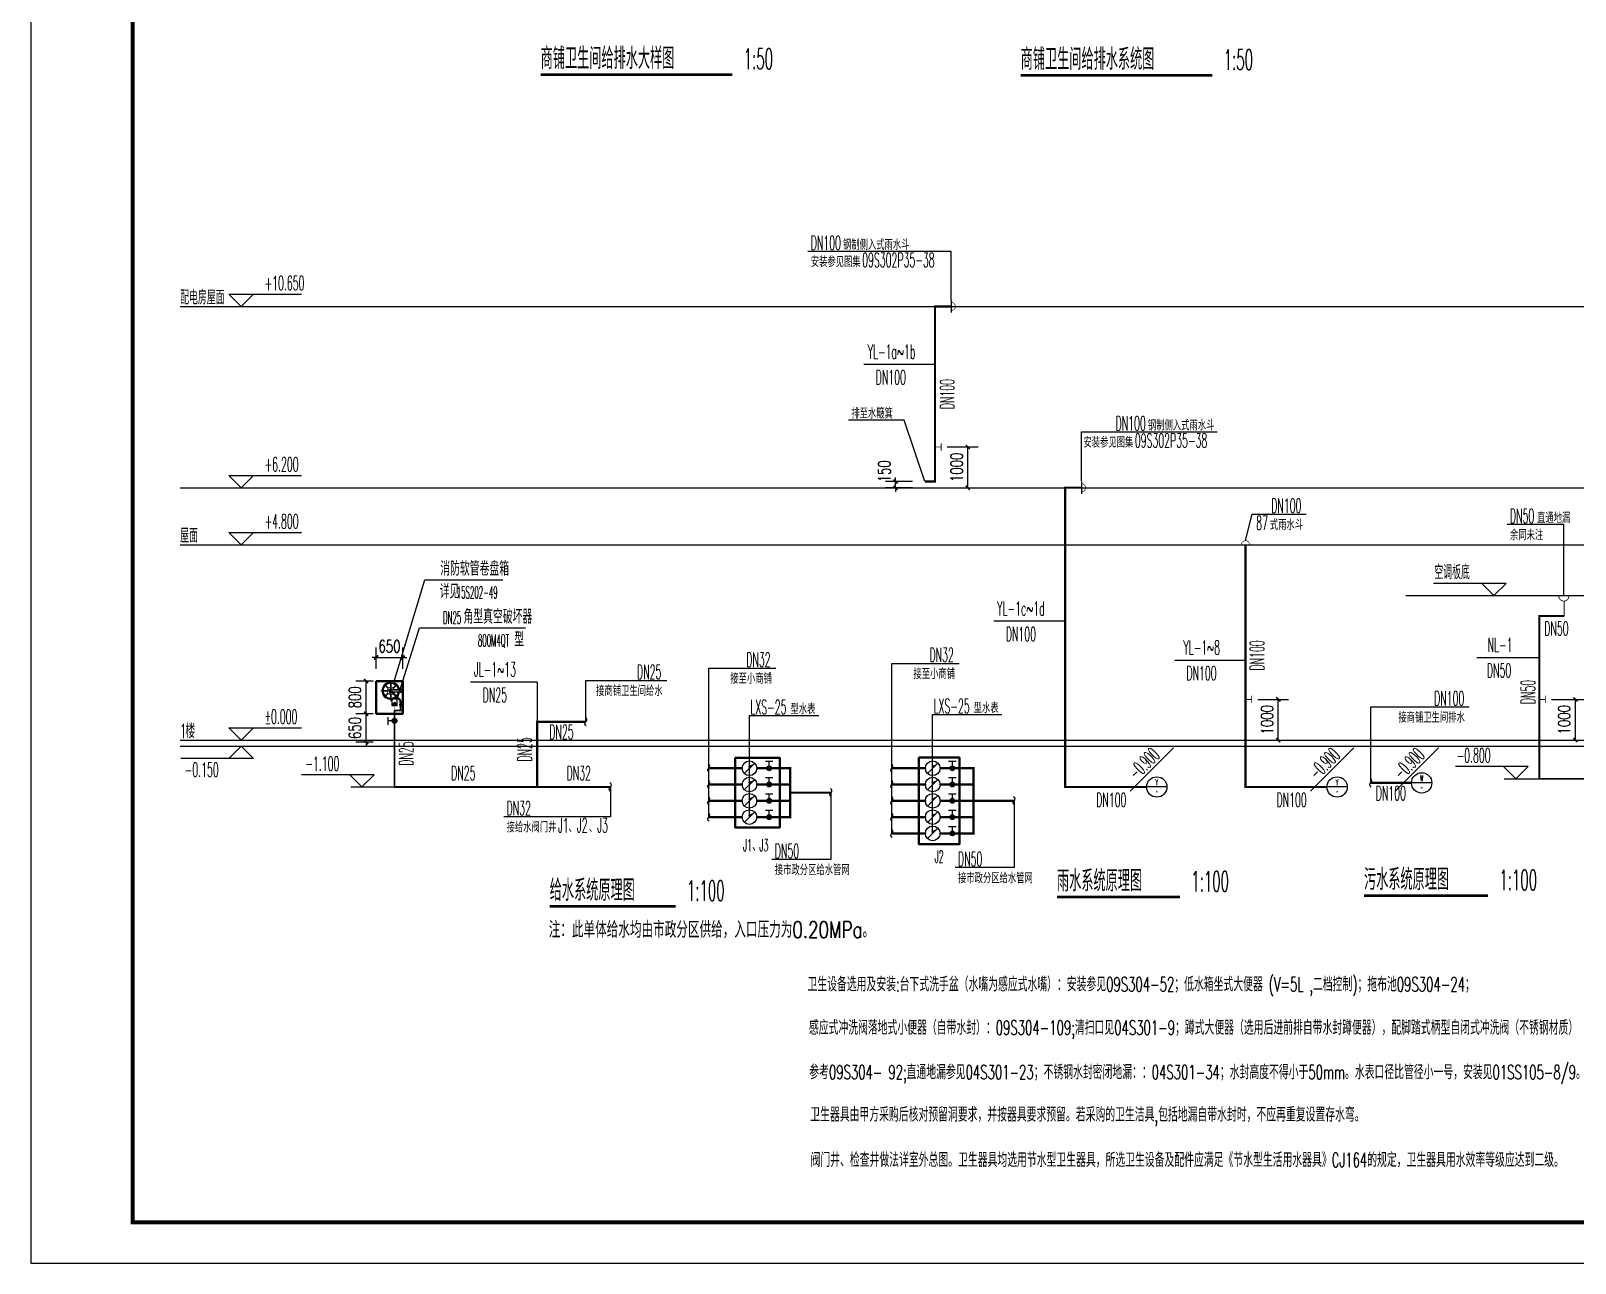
# Model space of a CAD drawing. Extents: x 1382187 to 1725648, y 860327 to 1571294.
# Drawn here: x 1471963 to 1509891, y 975302 to 1005566 of the extents above; entities that cross this region are included whole.
import ezdxf
from ezdxf.enums import TextEntityAlignment as Align

# ---------------------------------------------------------------- set-up
doc = ezdxf.new("R2010")
doc.units = 0
doc.header["$LTSCALE"] = 1000
doc.header["$MEASUREMENT"] = 0
doc.linetypes.add('ACAD_ISO03W100', pattern=[30, 12, -18])
for name, color, linetype in [('0 @ 1', 7, 'Continuous'), ('DIM_SYMB', 3, 'Continuous'), ('DIM_不分区给水', 3, 'Continuous'), ('DIM_污水', 3, 'Continuous'), ('DIM_消防', 3, 'Continuous'), ('DIM_雨水', 3, 'Continuous'), ('EQUIP_不分区给水', 7, 'Continuous'), ('EQUIP_污水', 7, 'Continuous'), ('PIPE-不分区消火栓', 1, 'X'), ('PIPE-不分区给水', 3, 'J'), ('PIPE-凝结', 150, 'N'), ('PIPE-污水', 2, 'W'), ('PIPE-雨水', 4, 'Y'), ('TEL_TEXT @ 1', 7, 'Continuous'), ('TEXT_不分区给水', 7, 'Continuous'), ('TWT', 7, 'Continuous'), ('TWT_DIM', 3, 'Continuous'), ('TWT_ELEV', 3, 'Continuous'), ('TWT_LEAD', 3, 'Continuous'), ('TWT_TEXT', 7, 'Continuous'), ('VALVE_不分区消火栓', 7, 'Continuous'), ('VALVE_不分区给水', 7, 'Continuous'), ('VALVE_给水', 7, 'Continuous'), ('WELL_污水', 2, 'Continuous'), ('图框', 140, 'Continuous')]:
    doc.layers.add(name, color=color, linetype=linetype)
for name, color, linetype, lineweight in [('ZC', 6, 'Continuous', 40), ('元件', 7, 'Continuous', 5), ('箱体', 7, 'Continuous', 5)]:
    doc.layers.add(name, color=color, linetype=linetype, lineweight=lineweight)
doc.styles.add('_TCH_DIM', font='SIMPLEX.shx', dxfattribs={"width": 0.6, "oblique": 10, "bigfont": 'hztxt.shx'})
doc.styles.add('_TCH_DIM_T3', font='SIMPLEX', dxfattribs={"width": 0.705882, "bigfont": 'GBCBIG'})
doc.styles.add('_TWT_PIPEDN', font='SIMPLEX.shx', dxfattribs={"width": 0.6, "oblique": 10, "height": 3, "bigfont": 'HZTXT.shx'})
doc.styles.add('_TWT_SERIAL', font='simplex.shx', dxfattribs={"width": 0.6, "oblique": 10, "height": 3.5, "bigfont": 'aadri.shx'})
doc.styles.add('Annotative', font='simplex.shx', dxfattribs={"width": 0.6, "bigfont": 'aadri.shx'})
doc.styles.add('HZ', font='TXT', dxfattribs={"bigfont": 'HZTXT'})
doc.styles.get("Standard").update_dxf_attribs({"font": 'gbenor.shx', "bigfont": 'gbcbig.shx'})
doc.styles.add('楷体', font='', dxfattribs={"height": 40})
doc.styles.get('楷体').set_extended_font_data('KaiTi_GB2312')
doc.linetypes.add('J', pattern='A,3,-0.2,["J",Standard,S=0.25,R=0,X=-0.1,Y=-0.115],-0.2', length=3.4)
doc.linetypes.add('N', pattern='A,3,-0.2,["N",Standard,S=0.25,R=0,X=-0.1,Y=-0.115],-0.2', length=3.4)
doc.linetypes.add('W', pattern='A,3,-0.2,["W",Standard,S=0.25,R=0,X=-0.1,Y=-0.115],-0.2', length=3.4)
doc.linetypes.add('X', pattern='A,3,-0.2,["X",Standard,S=0.25,R=0,X=-0.1,Y=-0.115],-0.25', length=3.45)
doc.linetypes.add('Y', pattern='A,2,-0.2,["Y",Standard,S=0.4,R=0,X=-0.1,Y=-0.115],-0.35', length=2.55)
doc.dimstyles.new('_TWT_ARCH&&100', dxfattribs={"dimtxt": 297.5, "dimasz": 100, "dimexe": 250, "dimexo": 300, "dimgap": 126.25, "dimtad": 1, "dimdec": 0, "dimzin": 0, "dimdsep": 46, "dimtxsty": '_TCH_DIM_T3', "dimblk": 'ARCHTICK', "dimcen": 0.09, "dimclrt": 7, "dimazin": 2, "dimtfac": 1, "dimtdec": 0, "dimtix": 1, "dimtmove": 2, "dimatfit": 3, "dimfxl": 0, "dimtolj": 1, "dimtzin": 0, "dimarcsym": 0})

# ---------------------------------------------------------------- blocks, each defined once
blk = doc.blocks.new('$VALVE$00000761')
blk.add_hatch(color=256).paths.add_polyline_path([(79, 153), (0, 257), (-80, 153)])
for p, q in [((-80, 361), (-80, 153)), ((-80, 361), (79, 361)), ((0, 257), (-80, 153)), ((-80, 153), (79, 153)), ((0, 257), (79, 153)), ((79, 153), (79, 361))]:
    blk.add_line(p, q)
at = {"const_width": 15}
blk.add_lwpolyline([(0, 153), (0, 0)], dxfattribs=at)
blk = doc.blocks.new('A$C551E3972')
at = {"layer": 'PIPE-不分区消火栓'}
for points in [[(148, 80), (148, 58), (171, 58)], [(148, 80), (171, 80), (171, 58)]]:
    blk.add_hatch(color=256, dxfattribs=at).paths.add_polyline_path(points)
blk.add_lwpolyline([(-450, 800), (200, 800), (200, 0), (-450, 0)], close=True)
at = {"layer": 'PIPE-不分区消火栓', "ltscale": 0.8, "const_width": 45}
for points in [[(0, 80), (148, 80)], [(148, 80), (148, 156)]]:
    blk.add_lwpolyline(points, dxfattribs=at)
at = {"layer": '元件', "linetype": 'ACAD_ISO03W100'}
for p, q in [((-93, 306), (-93, 797)), ((226, 563), (-341, 563)), ((148, 218), (148, 125))]:
    blk.add_line(p, q, dxfattribs=at)
at = {"layer": '元件'}
for p, q in [((-187, 570), (-266, 570)), ((-187, 557), (-266, 557)), ((-165, 625), (-220, 681)), ((-220, 446), (-165, 501)), ((-155, 634), (-211, 690)), ((-211, 437), (-155, 492)), ((-103, 554), (123, 329)), ((-100, 657), (-100, 736)), ((-100, 391), (-100, 469)), ((-93, 598), (149, 598)), ((-93, 529), (-77, 529)), ((-87, 657), (-87, 736)), ((-87, 391), (-87, 469)), ((-84, 573), (141, 347)), ((-40, 529), (149, 529)), ((-31, 634), (24, 690)), ((-22, 625), (33, 681)), ((134, 605), (134, 610)), ((134, 610), (195, 610)), ((134, 605), (195, 605)), ((134, 522), (134, 517)), ((134, 522), (195, 522)), ((134, 517), (195, 517)), ((149, 522), (149, 605)), ((149, 605), (171, 605)), ((149, 522), (171, 522)), ((171, 522), (171, 605)), ((195, 610), (195, 653)), ((195, 653), (200, 653)), ((195, 605), (195, 563)), ((195, 522), (195, 563)), ((195, 517), (195, 473)), ((195, 473), (200, 473)), ((200, 653), (200, 563)), ((200, 473), (200, 563)), ((119, 287), (119, 282)), ((148, 282), (119, 282)), ((134, 250), (122, 246)), ((122, 243), (122, 246)), ((122, 246), (148, 246)), ((122, 243), (148, 243)), ((122, 243), (126, 236)), ((148, 295), (126, 295)), ((126, 236), (148, 236)), ((148, 295), (127, 295)), ((127, 295), (127, 295)), ((127, 197), (148, 197)), ((127, 175), (127, 197)), ((127, 175), (148, 175)), ((130, 287), (130, 282)), ((131, 156), (131, 160)), ((166, 160), (131, 160)), ((131, 156), (166, 156)), ((134, 250), (134, 260)), ((134, 250), (148, 250)), ((135, 295), (135, 298)), ((135, 262), (136, 262)), ((135, 160), (135, 175)), ((136, 262), (148, 262)), ((137, 197), (137, 175)), ((138, 263), (138, 273)), ((138, 273), (148, 273)), ((140, 287), (140, 282)), ((142, 282), (142, 273)), ((142, 282), (148, 282)), ((148, 295), (170, 295)), ((148, 295), (170, 295)), ((154, 282), (148, 282)), ((148, 282), (178, 282)), ((159, 273), (148, 273)), ((161, 262), (148, 262)), ((163, 250), (148, 250)), ((174, 246), (148, 246)), ((174, 243), (148, 243)), ((171, 236), (148, 236)), ((170, 197), (148, 197)), ((170, 175), (148, 175)), ((154, 282), (154, 273)), ((157, 287), (157, 282)), ((159, 263), (159, 273)), ((160, 197), (160, 175)), ((161, 298), (161, 295)), ((161, 262), (161, 262)), ((161, 175), (161, 160)), ((163, 250), (163, 260)), ((163, 250), (174, 246)), ((166, 160), (166, 156)), ((167, 287), (167, 282)), ((170, 295), (170, 295)), ((170, 175), (170, 197)), ((174, 243), (171, 236)), ((174, 243), (174, 246)), ((178, 287), (178, 282))]:
    blk.add_line(p, q, dxfattribs=at)
for centre, radius, start, end in [((-93, 563), 217, 9.2069, 311.5602), ((-93, 563), 199, 10.0154, 311.2607), ((-93, 563), 182, 140.0198, 174.9802), ((-266, 578), 8.67, 174.9802, 270), ((-266, 548), 8.67, 90, 185.0198), ((-93, 563), 182, 185.0198, 219.9802), ((-226, 675), 8.67, 45, 140.0198), ((-226, 452), 8.67, 219.9802, 315), ((-205, 696), 8.67, 129.9802, 225), ((-205, 431), 8.67, 135, 230.0198), ((-93, 563), 182, 95.0198, 129.9802), ((-93, 563), 182, 230.0198, 264.9802), ((-187, 578), 8.67, 270, 350.8459), ((-187, 548), 8.67, 9.1541, 90), ((-93, 563), 86.7, 144.1541, 170.8459), ((-93, 563), 86.7, 189.1541, 215.8459), ((-171, 619), 8.67, 324.1541, 45), ((-171, 508), 8.67, 315, 35.8459), ((-149, 641), 8.67, 225, 305.8459), ((-149, 486), 8.67, 54.1541, 135), ((-93, 563), 52, 41.8103, 300.5225), ((-93, 563), 86.7, 99.1541, 125.8459), ((-93, 563), 86.7, 234.1541, 260.8459), ((-93, 563), 34.7, 90, 270), ((-109, 736), 8.67, 0, 95.0198), ((-109, 391), 8.67, 264.9802, 0), ((-109, 657), 8.67, 279.1541, 0), ((-109, 469), 8.67, 0, 80.8459), ((-93, 563), 13, 45, 225), ((-78, 736), 8.67, 84.9802, 180), ((-78, 657), 8.67, 180, 260.8459), ((-78, 469), 8.67, 99.1541, 180), ((-78, 391), 8.67, 180, 275.0198), ((-93, 563), 86.7, 54.1541, 80.8459), ((-93, 563), 86.7, 279.1541, 305.8459), ((-93, 563), 182, 50.0198, 84.9802), ((-93, 563), 182, 275.0198, 309.9802), ((-38, 641), 8.67, 234.1541, 315), ((-38, 486), 8.67, 120.5225, 125.8459), ((-16, 619), 8.67, 135, 215.8459), ((-16, 508), 8.67, 144.1541, 149.4775), ((-93, 563), 86.7, 23.5782, 35.8459), ((-93, 563), 86.7, 324.1541, 336.4218), ((18, 696), 8.67, 315, 50.0198), ((18, 431), 8.67, 309.9802, 329.4775), ((39, 675), 8.67, 39.9802, 135), ((39, 452), 8.67, 300.5225, 320.0198), ((-93, 563), 182, 10.9806, 39.9802), ((-93, 563), 182, 320.0198, 349.0194), ((-93, 563), 199, 318.7393, 349.9846), ((-93, 563), 217, 318.4398, 350.7931), ((126, 287), 7.8, 90, 180), ((173, 217), 50.9, 158.7996, 203.8385), ((92, 298), 43.3, 0, 45), ((120, 287), 9.92, 358.384, 49.2689), ((135, 260), 1.73, 90, 180), ((136, 263), 1.73, 270, 0), ((148, 286), 8.71, 90, 173.9744), ((92, 298), 69.3, 0, 45), ((148, 286), 8.71, 6.0256, 90), ((161, 263), 1.73, 180, 270), ((161, 260), 1.73, 0, 90), ((177, 287), 9.92, 130.7311, 181.616), ((170, 287), 7.8, 0, 90), ((123, 217), 50.9, 336.1615, 21.2004)]:
    blk.add_arc(centre, radius, start, end, dxfattribs=at)
at = {"layer": '箱体'}
blk.add_lwpolyline([(200, 800), (-450, 800), (-450, 0), (200, 0)], close=True, dxfattribs=at)
at = {"layer": 'VALVE_给水', "xscale": 0.8, "yscale": 0.8, "zscale": 0.8}
blk.add_blockref('$VALVE$00000761', (0, 80), dxfattribs=at)
at = {"insert": (125, 572), "char_height": 12.74, "width": 185.86, "attachment_point": 3, "style": '楷体'}
blk.add_mtext('{\\fArial|b0|i0|c0|p32;JPS}系列消防软管卷盘', dxfattribs=at)
blk = doc.blocks.new('A$C18B071EE')
at = {"layer": 'DIM_雨水'}
blk.add_line((250, 0), (-250, 0), dxfattribs=at)
blk.add_circle((0, 0), 250, dxfattribs=at)
at = {"layer": 'DIM_雨水', "color": 7, "style": '_TWT_SERIAL'}
for s, width, p, p2 in [('Y', 0.6, (-31, 46), (31, 46)), ('-', 0.466667, (-27, -180), (27, -180))]:
    blk.add_text(s, height=134, dxfattribs=dict(at, width=width)).set_placement(p, p2, align=Align.FIT)
blk = doc.blocks.new('$TWTSYS$00000187')
blk.add_circle((0, 0, 0), 0.5)
blk = doc.blocks.new('A$C67B35354')
at = {"layer": 'DIM_污水'}
blk.add_line((250, 0), (-250, 0), dxfattribs=at)
at = {"layer": 'WELL_污水', "xscale": 500, "yscale": 500, "zscale": 500}
blk.add_blockref('$TWTSYS$00000187', (0, 0), dxfattribs=at)
at = {"layer": 'DIM_污水', "color": 7, "style": '_TWT_SERIAL'}
for s, height, width, p, p2 in [('W', 132, 0.6, (-38, 46), (38, 46)), ('-', 134, 0.466667, (-27, -180), (27, -180))]:
    blk.add_text(s, height=height, dxfattribs=dict(at, width=width)).set_placement(p, p2, align=Align.FIT)
blk = doc.blocks.new('_ArchTick')
at = {"color": 0, "linetype": 'ByBlock', "const_width": 0.4}
blk.add_lwpolyline([(-0.5, -0.5), (0.5, 0.5)], dxfattribs=at)
blk = doc.blocks.new('*D194')
at = {"layer": 'Defpoints', "color": 0}
for p in [(1509012, 989146), (1509898, 989146), (1509012, 988146)]:
    blk.add_point(p, dxfattribs=at)
at = {"layer": 'TWT_DIM', "color": 0, "lineweight": -2}
for p, q in [((1509312, 989146), (1510148, 989146)), ((1509898, 988146), (1509898, 989146)), ((1509312, 988146), (1510148, 988146))]:
    blk.add_line(p, q, dxfattribs=at)
at = {"layer": 'TWT_DIM', "color": 0, "lineweight": -2, "xscale": 100, "yscale": 100, "zscale": 100}
for p, rotation in [((1509898, 989146), 90), ((1509898, 988146), 270)]:
    blk.add_blockref('_ArchTick', p, dxfattribs=dict(at, rotation=rotation))
at = {"layer": 'TWT_DIM', "color": 7, "insert": (1509623, 988646), "char_height": 297.5, "attachment_point": 5, "rotation": 90, "style": '_TCH_DIM_T3'}
blk.add_mtext('\\A1;1000', dxfattribs=at)
blk = doc.blocks.new('*D195')
at = {"layer": 'Defpoints', "color": 0}
for p in [(1501796, 989146), (1502601, 989146), (1501796, 988146)]:
    blk.add_point(p, dxfattribs=at)
at = {"layer": 'TWT_DIM', "color": 0, "lineweight": -2}
for p, q in [((1502096, 989146), (1502851, 989146)), ((1502601, 988146), (1502601, 989146)), ((1502096, 988146), (1502851, 988146))]:
    blk.add_line(p, q, dxfattribs=at)
at = {"layer": 'TWT_DIM', "color": 0, "lineweight": -2, "xscale": 100, "yscale": 100, "zscale": 100}
for p, rotation in [((1502601, 989146), 90), ((1502601, 988146), 270)]:
    blk.add_blockref('_ArchTick', p, dxfattribs=dict(at, rotation=rotation))
at = {"layer": 'TWT_DIM', "color": 7, "insert": (1502326, 988646), "char_height": 297.5, "attachment_point": 5, "rotation": 90, "style": '_TCH_DIM_T3'}
blk.add_mtext('\\A1;1000', dxfattribs=at)
blk = doc.blocks.new('*D196')
at = {"layer": 'Defpoints', "color": 0}
for p in [(1494170, 995346), (1494976, 995346), (1494170, 994346)]:
    blk.add_point(p, dxfattribs=at)
at = {"layer": 'TWT_DIM', "color": 0, "lineweight": -2}
for p, q in [((1494470, 995346), (1495226, 995346)), ((1494976, 994346), (1494976, 995346)), ((1494470, 994346), (1495226, 994346))]:
    blk.add_line(p, q, dxfattribs=at)
at = {"layer": 'TWT_DIM', "color": 0, "lineweight": -2, "xscale": 100, "yscale": 100, "zscale": 100}
for p, rotation in [((1494976, 995346), 90), ((1494976, 994346), 270)]:
    blk.add_blockref('_ArchTick', p, dxfattribs=dict(at, rotation=rotation))
at = {"layer": 'TWT_DIM', "color": 7, "insert": (1494701, 994846), "char_height": 297.5, "attachment_point": 5, "rotation": 90, "style": '_TCH_DIM_T3'}
blk.add_mtext('\\A1;1000', dxfattribs=at)
blk = doc.blocks.new('*D197')
at = {"layer": 'Defpoints', "color": 0}
for p in [(1493200, 994496), (1493920, 994496), (1493920, 994346)]:
    blk.add_point(p, dxfattribs=at)
at = {"layer": 'TWT_DIM', "color": 0, "lineweight": -2}
for p, q in [((1493620, 994496), (1492950, 994496)), ((1493200, 994496), (1493200, 994596)), ((1493200, 994346), (1493200, 994496)), ((1493620, 994346), (1492950, 994346)), ((1493200, 994346), (1493200, 994246))]:
    blk.add_line(p, q, dxfattribs=at)
at = {"layer": 'TWT_DIM', "color": 0, "lineweight": -2, "xscale": 100, "yscale": 100, "zscale": 100}
for p, rotation in [((1493200, 994496), 270), ((1493200, 994346), 90)]:
    blk.add_blockref('_ArchTick', p, dxfattribs=dict(at, rotation=rotation))
at = {"layer": 'TWT_DIM', "color": 7, "insert": (1492925, 994749), "char_height": 297.5, "attachment_point": 5, "rotation": 90, "style": '_TCH_DIM_T3'}
blk.add_mtext('\\A1;150', dxfattribs=at)
blk = doc.blocks.new('*D198')
at = {"layer": 'Defpoints', "color": 0}
for p in [(1481096, 990175), (1480446, 989596), (1481096, 989596)]:
    blk.add_point(p, dxfattribs=at)
at = {"layer": 'TWT_DIM', "color": 0, "lineweight": -2}
for p, q in [((1480446, 989896), (1480446, 990425)), ((1481096, 989896), (1481096, 990425)), ((1480446, 990175), (1480346, 990175)), ((1480446, 990175), (1481096, 990175)), ((1481096, 990175), (1481196, 990175))]:
    blk.add_line(p, q, dxfattribs=at)
at = {"layer": 'TWT_DIM', "color": 0, "lineweight": -2, "xscale": 100, "yscale": 100, "zscale": 100}
blk.add_blockref('_ArchTick', (1480446, 990175), dxfattribs=at)
at = {"layer": 'TWT_DIM', "color": 0, "lineweight": -2, "xscale": 100, "yscale": 100, "zscale": 100, "rotation": 180}
blk.add_blockref('_ArchTick', (1481096, 990175), dxfattribs=at)
at = {"layer": 'TWT_DIM', "color": 7, "insert": (1480771, 990450), "char_height": 297.5, "attachment_point": 5, "style": '_TCH_DIM_T3'}
blk.add_mtext('\\A1;650', dxfattribs=at)
blk = doc.blocks.new('*D199')
at = {"layer": 'Defpoints', "color": 0}
for p in [(1480197, 989596), (1480670, 989596), (1480670, 988796)]:
    blk.add_point(p, dxfattribs=at)
at = {"layer": 'TWT_DIM', "color": 0, "lineweight": -2}
for p, q in [((1480370, 989596), (1479947, 989596)), ((1480197, 988796), (1480197, 989596)), ((1480370, 988796), (1479947, 988796))]:
    blk.add_line(p, q, dxfattribs=at)
at = {"layer": 'TWT_DIM', "color": 0, "lineweight": -2, "xscale": 100, "yscale": 100, "zscale": 100}
for p, rotation in [((1480197, 989596), 90), ((1480197, 988796), 270)]:
    blk.add_blockref('_ArchTick', p, dxfattribs=dict(at, rotation=rotation))
at = {"layer": 'TWT_DIM', "color": 7, "insert": (1479922, 989196), "char_height": 297.5, "attachment_point": 5, "rotation": 90, "style": '_TCH_DIM_T3'}
blk.add_mtext('\\A1;800', dxfattribs=at)
blk = doc.blocks.new('*D200')
at = {"layer": 'Defpoints', "color": 0}
for p in [(1480197, 988796), (1480670, 988796), (1480670, 988096)]:
    blk.add_point(p, dxfattribs=at)
at = {"layer": 'TWT_DIM', "color": 0, "lineweight": -2}
for p, q in [((1480370, 988796), (1479947, 988796)), ((1480197, 988796), (1480197, 988896)), ((1480197, 988096), (1480197, 988796)), ((1480370, 988096), (1479947, 988096)), ((1480197, 988096), (1480197, 987996))]:
    blk.add_line(p, q, dxfattribs=at)
at = {"layer": 'TWT_DIM', "color": 0, "lineweight": -2, "xscale": 100, "yscale": 100, "zscale": 100}
for p, rotation in [((1480197, 988796), 270), ((1480197, 988096), 90)]:
    blk.add_blockref('_ArchTick', p, dxfattribs=dict(at, rotation=rotation))
at = {"layer": 'TWT_DIM', "color": 7, "insert": (1479922, 988446), "char_height": 297.5, "attachment_point": 5, "rotation": 90, "style": '_TCH_DIM_T3'}
blk.add_mtext('\\A1;650', dxfattribs=at)
blk = doc.blocks.new('$TwtSys$00000132')
at = {"elevation": 0}
blk.add_lwpolyline([(7, -101, -0.575183), (0, 0, 0.604745), (-11, 101, 16.924828)], format="xyb", dxfattribs=at)
blk = doc.blocks.new('$VALVE$00000497')
for p, q in [((78, 138), (-78, 138)), ((0, 50), (0, 138))]:
    blk.add_line(p, q)
at = {"const_width": 49.6}
blk.add_lwpolyline([(25, 0, 1), (-25, 0, 1)], format="xyb", close=True, dxfattribs=at)
blk.add_circle((0, 0), 50)
blk = doc.blocks.new('$VALVE$00000742')
blk.add_line((-93, -93), (93, 93))
blk.add_lwpolyline([(93, 93, 0, 50, 0), (-13, 22, 50, 50, 0)], format="xyseb")
blk.add_circle((0, 0), 150)
for p in [(-150, 0), (150, 0)]:
    blk.add_point(p)
blk = doc.blocks.new('$ATTACHMENT$00000073')
at = {"const_width": 20}
for points in [[(0, 0), (150, 0)], [(150, 90), (150, -90)]]:
    blk.add_lwpolyline(points, dxfattribs=at)
blk = doc.blocks.new('$ATTACHMENT$00000217')
blk.add_line((-150, 0), (150, 0))
at = {"const_width": 15}
blk.add_lwpolyline([(-99, 0, -1), (101, 0)], format="xyb", dxfattribs=at)
blk = doc.blocks.new('$ATTACHMENT$00000066')
blk.add_line((-212, 500), (188, 500))
at = {"const_width": 20}
blk.add_lwpolyline([(-134, 500, 1.067664), (116, 500)], format="xyb", dxfattribs=at)
at = {"const_width": 30}
blk.add_lwpolyline([(0, 367), (0, 0)], dxfattribs=at)
at = {"style": 'HZ', "width": 0.7, "flags": 1}
for tag in ['UNIT', 'WHAT', 'SPEC']:
    blk.add_attdef(tag, (0, 0), '', height=0.001, dxfattribs=at)

msp = doc.modelspace()

# ---------------------------------------------------------------- hatches: boundary and pattern name
at = {"layer": 'PIPE-不分区消火栓'}
msp.add_hatch(color=256, dxfattribs=at).paths.add_polyline_path([(1480895.6, 986996), (1480873.1, 986996), (1480873.1, 986968.5)])
at = {"layer": 'PIPE-不分区给水'}
for points in [[(1484395.6, 988596), (1484368.1, 988596), (1484368.1, 988623.5)], [(1484395.6, 988596), (1484395.6, 988623.5), (1484368.1, 988623.5)], [(1490612.5, 987455.5), (1490612.5, 987483), (1490640, 987483)], [(1490612.5, 987455.5), (1490640, 987455.5), (1490640, 987483)], [(1495112.5, 987455.5), (1495112.5, 987483), (1495140, 987483)], [(1495112.5, 987455.5), (1495140, 987455.5), (1495140, 987483)], [(1480895.6, 986996), (1480895.6, 986968.5), (1480873.1, 986968.5)], [(1490612.5, 986255.5), (1490612.5, 986228), (1490640, 986228)], [(1490612.5, 986255.5), (1490640, 986255.5), (1490640, 986228)], [(1495112.5, 985855.5), (1495112.5, 985828), (1495140, 985828)], [(1495112.5, 985855.5), (1495140, 985855.5), (1495140, 985828)]]:
    msp.add_hatch(color=256, dxfattribs=at).paths.add_polyline_path(points)
at = {"layer": 'PIPE-凝结'}
for points in [[(1509011.7, 991196), (1509011.7, 991218.5), (1508989.2, 991218.5)], [(1509011.7, 991196), (1508989.2, 991196), (1508989.2, 991218.5)], [(1509011.7, 987196), (1509011.7, 987173.5), (1508989.2, 987173.5)], [(1509011.7, 987196), (1508989.2, 987196), (1508989.2, 987173.5)]]:
    msp.add_hatch(color=256, dxfattribs=at).paths.add_polyline_path(points)
at = {"layer": 'PIPE-雨水'}
for points in [[(1494170.1, 998796), (1494142.6, 998796), (1494142.6, 998823.5)], [(1494170.1, 998796), (1494170.1, 998823.5), (1494142.6, 998823.5)], [(1494170.1, 994496), (1494197.6, 994496), (1494197.6, 994468.5)], [(1494170.1, 994496), (1494170.1, 994468.5), (1494197.6, 994468.5)], [(1497366.3, 994346), (1497366.3, 994373.5), (1497338.8, 994373.5)], [(1497366.3, 994346), (1497338.8, 994346), (1497338.8, 994373.5)], [(1497366.3, 986996), (1497338.8, 986996), (1497338.8, 986968.5)], [(1497366.3, 986996), (1497366.3, 986968.5), (1497338.8, 986968.5)], [(1501795.6, 986996), (1501795.6, 986968.5), (1501768.1, 986968.5)], [(1501795.6, 986996), (1501768.1, 986996), (1501768.1, 986968.5)]]:
    msp.add_hatch(color=256, dxfattribs=at).paths.add_polyline_path(points)

# ---------------------------------------------------------------- linework, layer by layer
at = {"layer": 'DIM_SYMB', "const_width": 70}
for points in [[(1484485, 1004489.4), (1489190.9, 1004489.4)], [(1496274.9, 1004472.8), (1500980.7, 1004472.8)], [(1497166.7, 984293.5), (1500184.8, 984293.5)], [(1504706.3, 984327.1), (1507750.9, 984327.1)], [(1484707.2, 984063.1), (1487796.4, 984063.1)]]:
    msp.add_lwpolyline(points, dxfattribs=at)
at = {"layer": 'DIM_不分区给水'}
for p, q in [((1493793, 997371.8), (1492418.8, 997371.8)), ((1494170.1, 997371.8), (1493793, 997371.8)), ((1501797, 993046), (1501957.5, 993693.5)), ((1501957.5, 993693.5), (1503283.7, 993693.5)), ((1496989.3, 991065.2), (1495615, 991065.2)), ((1497366.3, 991065.2), (1496989.3, 991065.2)), ((1501418.6, 990106), (1500056.2, 990106)), ((1501795.6, 990106), (1501418.6, 990106)), ((1508634.7, 990171), (1507474.7, 990171)), ((1509011.7, 990171), (1508634.7, 990171)), ((1484018.6, 989569.1), (1482763.9, 989569.1)), ((1484395.6, 989569.1), (1484018.6, 989569.1)), ((1485595.6, 988596), (1485595.6, 989612.6)), ((1485595.6, 989612.6), (1487582.2, 989612.6)), ((1486195.6, 986996), (1486195.6, 986264.6)), ((1486195.6, 986264.6), (1483576.8, 986264.6))]:
    msp.add_line(p, q, dxfattribs=at)
at = {"layer": 'DIM_污水'}
for p, q in [((1509611.7, 993441.4), (1508221.2, 993441.4)), ((1509611.7, 991696), (1509611.7, 993441.4)), ((1493112.5, 985855.5), (1493112.8, 990031.1)), ((1493112.8, 990031.1), (1494762.5, 990031.1)), ((1488612.8, 986255.5), (1488612.8, 989914.4)), ((1488612.8, 989914.4), (1490262.5, 989914.4)), ((1504873.2, 987096), (1504873.2, 988960.7)), ((1504873.2, 988960.7), (1507285.4, 988960.7)), ((1489612.4, 986255.5), (1489612.4, 988748.5)), ((1489612.4, 988748.5), (1491313.2, 988748.5)), ((1494112.2, 985855.4), (1494112.2, 988773.6)), ((1494112.2, 988773.6), (1495813.1, 988773.6)), ((1491612.8, 986855.5), (1491612.8, 985215.1)), ((1496112.8, 986655.5), (1496112.8, 985015.1)), ((1491612.8, 985215.1), (1490164.7, 985215.1)), ((1496112.8, 985015.1), (1494664.7, 985015.1))]:
    msp.add_line(p, q, dxfattribs=at)
at = {"layer": 'DIM_消防'}
for p, q in [((1500028.7, 987955.9), (1498962.7, 986890)), ((1504458, 987955.9), (1503392, 986890)), ((1506535.6, 987955.9), (1505469.6, 986890))]:
    msp.add_line(p, q, dxfattribs=at)
at = {"layer": 'DIM_雨水'}
for p, q in [((1494570.1, 1000151.1), (1491048.2, 1000151.1)), ((1494570.1, 998947.4), (1494570.1, 1000151.1)), ((1493412.9, 996008.7), (1492045.1, 996008.7)), ((1493920.1, 994496), (1493412.9, 996008.7)), ((1497766.3, 994511.7), (1497766.3, 995715.4)), ((1497766.3, 995715.4), (1501101.5, 995715.4))]:
    msp.add_line(p, q, dxfattribs=at)
at = {"layer": 'PIPE-不分区消火栓', "const_width": 45}
msp.add_lwpolyline([(1480895.6, 986996), (1480895.6, 988876)], dxfattribs=at)
at = {"layer": 'PIPE-不分区给水', "const_width": 55}
for points in [[(1484395.6, 986996), (1484395.6, 988596)], [(1484395.6, 988596), (1485595.6, 988596)], [(1488612.5, 987455.5), (1489432.4, 987455.5)], [(1489792.4, 987455.5), (1490612.5, 987455.5)], [(1490612.5, 987455.5), (1490612.5, 987055.5)], [(1493112.5, 987455.5), (1493932.4, 987455.5)], [(1494292.4, 987455.5), (1495112.5, 987455.5)], [(1495112.5, 987455.5), (1495112.5, 987055.5)], [(1480895.6, 986996), (1484395.6, 986996)], [(1484395.6, 986996), (1486195.6, 986996)], [(1488612.5, 987055.5), (1489432.4, 987055.5)], [(1489792.4, 987055.5), (1490612.5, 987055.5)], [(1490612.5, 987055.5), (1490612.5, 986855.5)], [(1493112.5, 987055.5), (1493932.4, 987055.5)], [(1494292.4, 987055.5), (1495112.5, 987055.5)], [(1495112.5, 987055.5), (1495112.5, 986655.5)], [(1488612.5, 986655.5), (1489432.4, 986655.5)], [(1489792.4, 986655.5), (1490612.5, 986655.5)], [(1490612.5, 986855.5), (1491612.5, 986855.5)], [(1490612.5, 986855.5), (1490612.5, 986655.5)], [(1490612.5, 986655.5), (1490612.5, 986255.5)], [(1493112.5, 986655.5), (1493932.4, 986655.5)], [(1494292.4, 986655.5), (1495112.5, 986655.5)], [(1495112.5, 986655.5), (1495112.5, 986255.5)], [(1495112.5, 986655.5), (1496112.5, 986655.5)], [(1488612.5, 986255.5), (1489432.4, 986255.5)], [(1489792.4, 986255.5), (1490612.5, 986255.5)], [(1493112.5, 986255.5), (1493932.4, 986255.5)], [(1494292.4, 986255.5), (1495112.5, 986255.5)], [(1495112.5, 986255.5), (1495112.5, 985855.5)], [(1493112.5, 985855.5), (1493932.4, 985855.5)], [(1494292.4, 985855.5), (1495112.5, 985855.5)]]:
    msp.add_lwpolyline(points, dxfattribs=at)
at = {"layer": 'PIPE-凝结', "const_width": 45}
for points in [[(1509623.7, 991196), (1509011.7, 991196)], [(1509011.7, 991196), (1509011.7, 989146)], [(1509011.7, 989146), (1509011.7, 987196)], [(1509011.7, 987196), (1511511.7, 987196)]]:
    msp.add_lwpolyline(points, dxfattribs=at)
at = {"layer": 'PIPE-污水', "const_width": 55}
msp.add_lwpolyline([(1504873.2, 987096), (1505873.2, 987096)], dxfattribs=at)
at = {"layer": 'PIPE-雨水', "const_width": 55}
for points in [[(1494170.1, 998796), (1494170.1, 995346)], [(1494170.1, 998796), (1494570.1, 998796)], [(1494170.1, 995346), (1494170.1, 994496)], [(1494170.1, 994496), (1493920.1, 994496)], [(1497366.3, 994346), (1497766.3, 994346)], [(1497366.3, 994346), (1497366.3, 986996)], [(1501795.6, 992946), (1501795.6, 989146)], [(1501795.6, 989146), (1501795.6, 986996)], [(1497366.3, 986996), (1499366.3, 986996)], [(1501795.6, 986996), (1503795.6, 986996)]]:
    msp.add_lwpolyline(points, dxfattribs=at)
at = {"layer": 'TWT'}
for p, q in [((1475628.6, 998796), (1525488.8, 998796)), ((1475628.6, 994346), (1525488.8, 994346)), ((1475628.6, 992946), (1525488.8, 992946)), ((1475628.6, 988146), (1525488.8, 988146)), ((1475628.6, 987996), (1525488.8, 987996))]:
    msp.add_line(p, q, dxfattribs=at)
at = {"layer": 'TWT', "color": 8}
msp.add_line((1505734.7, 991696), (1525488.8, 991696), dxfattribs=at)
at = {"layer": 'TWT_ELEV'}
for p, q in [((1477128.6, 998796), (1476828.6, 999096)), ((1476828.6, 999096), (1478612.9, 999096)), ((1477128.6, 998796), (1477428.6, 999096)), ((1477128.6, 994346), (1476828.6, 994646)), ((1476828.6, 994646), (1478612.9, 994646)), ((1477128.6, 994346), (1477428.6, 994646)), ((1477128.6, 992946), (1476828.6, 993246)), ((1476828.6, 993246), (1478612.9, 993246)), ((1477128.6, 992946), (1477428.6, 993246)), ((1508198.4, 991996), (1506414.2, 991996)), ((1507898.4, 991696), (1507598.4, 991996)), ((1507898.4, 991696), (1508198.4, 991996)), ((1484395.6, 989569.1), (1484395.6, 988596)), ((1477128.6, 988146), (1476828.6, 988446)), ((1476828.6, 988446), (1478612.9, 988446)), ((1477128.6, 988146), (1477428.6, 988446)), ((1477428.6, 987696), (1475644.4, 987696)), ((1477128.6, 987996), (1476828.6, 987696)), ((1477128.6, 987996), (1477428.6, 987696)), ((1480395.6, 987296), (1478611.4, 987296)), ((1480095.6, 986996), (1479795.6, 987296)), ((1480095.6, 986996), (1480395.6, 987296)), ((1508734.7, 987496), (1506950.4, 987496)), ((1508434.7, 987196), (1508134.7, 987496)), ((1508434.7, 987196), (1508734.7, 987496)), ((1479823, 986996), (1480895.6, 986996)), ((1508145.8, 987196), (1509257.2, 987196))]:
    msp.add_line(p, q, dxfattribs=at)
at = {"layer": 'TWT_LEAD'}
for p, q in [((1480879.5, 989561.8), (1481640.8, 992080)), ((1481640.8, 992080), (1483552.7, 992080)), ((1480958.9, 989164.8), (1481510, 990900.6)), ((1481510, 990900.6), (1484112.9, 990900.6))]:
    msp.add_line(p, q, dxfattribs=at)
at = {"layer": 'ZC'}
for points in [[(1489260.1, 987715.1), (1490357.9, 987715.1), (1490357.9, 986001.8), (1489260.1, 986001.8)], [(1493775.4, 987718.9), (1494770.9, 987718.9), (1494770.9, 985590.2), (1493775.4, 985590.2)]]:
    msp.add_lwpolyline(points, close=True, dxfattribs=at)
at = {"layer": '图框'}
msp.add_lwpolyline([(1471963.5, 975302), (1531363.5, 975302), (1531363.5, 1017302), (1471963.5, 1017302)], close=True, dxfattribs=at)
at = {"layer": '图框', "const_width": 100}
msp.add_lwpolyline([(1474463.5, 976302), (1530363.5, 976302), (1530363.5, 1016302), (1474463.5, 1016302)], close=True, dxfattribs=at)

# ---------------------------------------------------------------- block references
at = {"layer": 'EQUIP_不分区给水'}
for p in [(1485595.6, 988596), (1488612.5, 987455.5), (1493112.5, 987455.5), (1486195.6, 986996), (1488612.5, 987055.5), (1491612.5, 986855.5), (1493112.5, 987055.5), (1488612.5, 986655.5), (1493112.5, 986655.5), (1496112.5, 986655.5), (1488612.5, 986255.5), (1493112.5, 986255.5), (1493112.5, 985855.5)]:
    msp.add_blockref('$TwtSys$00000132', p, dxfattribs=at)
at = {"layer": 'EQUIP_污水', "rotation": 270}
for p in [(1494570.1, 998797.4), (1497766.3, 994346)]:
    msp.add_blockref('$ATTACHMENT$00000217', p, dxfattribs=at)
at = {"layer": 'EQUIP_污水'}
for name, p in [('$ATTACHMENT$00000073', (1494170.1, 995346)), ('$ATTACHMENT$00000217', (1501795.6, 992946)), ('$ATTACHMENT$00000066', (1509623.7, 991196)), ('$ATTACHMENT$00000073', (1501795.6, 989146)), ('$ATTACHMENT$00000073', (1509011.7, 989146)), ('$TwtSys$00000132', (1504873.2, 987096))]:
    msp.add_blockref(name, p, dxfattribs=at)
at = {"layer": 'VALVE_不分区消火栓', "xscale": 1.2, "yscale": 1.2, "zscale": 1.2, "rotation": 90}
msp.add_blockref('$VALVE$00000497', (1480895.6, 988618.6), dxfattribs=at)
at = {"layer": 'VALVE_不分区给水', "xscale": 1.2, "yscale": 1.2, "zscale": 1.2}
for name, p in [('$VALVE$00000742', (1489612.4, 987455.5)), ('$VALVE$00000497', (1490096.2, 987455.5)), ('$VALVE$00000742', (1494112.4, 987455.5)), ('$VALVE$00000497', (1494596.2, 987455.5)), ('$VALVE$00000742', (1489612.4, 987055.5)), ('$VALVE$00000497', (1490096.2, 987055.5)), ('$VALVE$00000742', (1494112.4, 987055.5)), ('$VALVE$00000497', (1494596.2, 987055.5)), ('$VALVE$00000742', (1489612.4, 986655.5)), ('$VALVE$00000497', (1490096.2, 986655.5)), ('$VALVE$00000742', (1494112.4, 986655.5)), ('$VALVE$00000497', (1494596.2, 986655.5)), ('$VALVE$00000742', (1489612.4, 986255.5)), ('$VALVE$00000497', (1490096.2, 986255.5)), ('$VALVE$00000742', (1494112.4, 986255.5)), ('$VALVE$00000497', (1494596.2, 986255.5)), ('$VALVE$00000742', (1494112.4, 985855.5)), ('$VALVE$00000497', (1494596.2, 985855.5))]:
    msp.add_blockref(name, p, dxfattribs=at)
at = {"layer": 'ZC'}
for name, p in [('A$C551E3972', (1480895.6, 988796)), ('A$C67B35354', (1506123.2, 987096)), ('A$C18B071EE', (1499616.3, 986996)), ('A$C18B071EE', (1504045.6, 986996))]:
    msp.add_blockref(name, p, dxfattribs=at)

# ---------------------------------------------------------------- texts
at = {"layer": '0 @ 1', "color": 0, "style": 'Annotative', "width": 0.75}
msp.add_text('注：此单体给水均由市政分区供给，入口压力为0.20MPa。', height=400, rotation=360, dxfattribs=at).set_placement((1484681.4, 983292))
at = {"layer": 'DIM_SYMB', "color": 7, "style": '_TWT_SERIAL'}
for s, height, width, p in [('商铺卫生间给排水大样图', 523.622, 0.6, (1484485, 1004629.4)), ('1:50', 500, 0.48, (1489470.9, 1004629.4)), ('商铺卫生间给排水系统图', 523.622, 0.6, (1496274.9, 1004608.6)), ('1:50', 500, 0.48, (1501260.7, 1004608.6)), ('雨水系统原理图', 523.62, 0.6, (1497166.7, 984429.3)), ('污水系统原理图', 523.62, 0.6, (1504706.3, 984463)), ('给水系统原理图', 523.62, 0.6, (1484707.2, 984198.9)), ('1:100', 500, 0.48, (1488076.4, 984198.9)), ('1:100', 500, 0.48, (1500464.8, 984429.3)), ('1:100', 500, 0.48, (1508030.9, 984463))]:
    msp.add_text(s, height=height, dxfattribs=dict(at, width=width)).set_placement(p)
at = {"layer": 'DIM_不分区给水', "color": 7, "style": '_TWT_SERIAL'}
for s, height, width, p in [('YL-1a~1b', 350, 0.48, (1492516.6, 997511.8)), ('DN100', 350, 0.48, (1492712.9, 996881.8)), ('DN100', 350, 0.48, (1502427.7, 993728.5)), ('87', 350, 0.48, (1502058, 993308.5)), ('式雨水斗', 261.81, 0.6, (1502391.7, 993308.5)), ('YL-1c~1d', 350, 0.48, (1495698.2, 991205.2)), ('DN100', 350, 0.48, (1495909.2, 990575.2)), ('YL-1~8', 350, 0.48, (1500269.8, 990246)), ('NL-1', 350, 0.48, (1507743.9, 990311)), ('JL-1~13', 350, 0.48, (1482847.3, 989709.1)), ('DN25', 350, 0.48, (1486850.5, 989647.6)), ('DN100', 350, 0.48, (1500344.4, 989616)), ('DN50', 350, 0.48, (1507725.7, 989681)), ('DN25', 350, 0.48, (1483060.4, 989079.1)), ('接商铺卫生间给水', 261.81, 0.6, (1485846.5, 989227.6)), ('DN32', 350, 0.48, (1483646.8, 986299.6)), ('接给水阀门井', 261.81, 0.6, (1483646.8, 985879.6)), ('J1', 350, 0.48, (1484912.2, 985879.6)), ('J2', 350, 0.48, (1485378.2, 985879.6)), ('J3', 350, 0.48, (1485876.2, 985879.6)), ('、', 261.8, 0.6, (1485168.2, 985879.6)), ('、', 261.8, 0.6, (1485666.2, 985879.6))]:
    msp.add_text(s, height=height, dxfattribs=dict(at, width=width)).set_placement(p)
at = {"layer": 'DIM_污水', "color": 7, "style": '_TWT_SERIAL'}
for s, height, width, p in [('DN50', 350, 0.48, (1508291.2, 993476.4)), ('直通地漏', 261.81, 0.6, (1508955.2, 993476.4)), ('余同未注', 261.81, 0.6, (1508291.2, 993056.4)), ('DN32', 350, 0.48, (1494034.5, 990066.1)), ('DN32', 350, 0.48, (1489534.5, 989949.4)), ('接至小商铺', 261.81, 0.6, (1493640.9, 989646.1)), ('接至小商铺', 261.81, 0.6, (1489140.9, 989529.4)), ('DN100', 350, 0.48, (1506429.4, 988995.7)), ('LXS-25', 350, 0.48, (1489636.3, 988783.5)), ('型水表', 261.81, 0.6, (1490620.3, 988783.5)), ('LXS-25', 350, 0.48, (1494136.2, 988808.6)), ('型水表', 261.81, 0.6, (1495120.2, 988808.6)), ('接商铺卫生间排水', 261.81, 0.6, (1505549.7, 988575.7)), ('DN50', 350, 0.48, (1490234.7, 985250.1)), ('DN50', 350, 0.48, (1494734.7, 985050.1)), ('接市政分区给水管网', 261.81, 0.6, (1490234.7, 984830.1)), ('接市政分区给水管网', 261.81, 0.6, (1494734.7, 984630.1))]:
    msp.add_text(s, height=height, dxfattribs=dict(at, width=width)).set_placement(p)
at = {"layer": 'DIM_消防', "color": 7, "style": '_TWT_SERIAL', "width": 0.48}
for s, rotation, p in [('DN100', 90, (1494644.2, 996272.3)), ('DN100', 90, (1502253.9, 989855.3)), ('DN50', 90, (1508907.1, 989029.6)), ('DN25', 90, (1481355.6, 987517.2)), ('DN25', 90, (1484264.7, 987619.4)), ('-0.900', 45, (1499126.5, 987152.7)), ('-0.900', 45, (1503555.8, 987152.7)), ('-0.900', 45, (1505633.4, 987152.7))]:
    msp.add_text(s, height=350, rotation=rotation, dxfattribs=at).set_placement(p)
for s, p in [('DN50', (1509133.9, 990713.3)), ('DN25', (1484696.9, 988173.4)), ('DN25', (1482285.6, 987160.2)), ('DN32', (1485122, 987160.2)), ('DN100', (1504994.2, 986667.6)), ('DN100', (1498128.6, 986504.6)), ('DN100', (1502557.9, 986504.6))]:
    msp.add_text(s, height=350, dxfattribs=at).set_placement(p)
at = {"layer": 'DIM_雨水', "color": 7, "style": '_TWT_SERIAL'}
for s, height, width, p in [('DN100', 350, 0.48, (1491118.2, 1000186.1)), ('钢制侧入式雨水斗', 261.81, 0.6, (1491910.2, 1000186.1)), ('安装参见图集', 261.81, 0.6, (1491118.2, 999766.1)), ('09S302P35-38', 350, 0.48, (1492381.9, 999766.1)), ('排至水簸箕', 261.81, 0.6, (1492115.1, 996043.7)), ('DN100', 350, 0.48, (1498605.9, 995750.4)), ('钢制侧入式雨水斗', 261.81, 0.6, (1499397.9, 995750.4)), ('安装参见图集', 261.81, 0.6, (1497814.7, 995330.4)), ('09S302P35-38', 350, 0.48, (1499078.3, 995330.4))]:
    msp.add_text(s, height=height, dxfattribs=dict(at, width=width)).set_placement(p)
at = {"layer": 'TEL_TEXT @ 1', "style": 'Annotative', "width": 0.6}
for s, p in [('卫生设备选用及安装:台下式洗手盆（水嘴为感应式水嘴）：安装参见09S304-52；低水箱坐式大便器 (V=5L ,二档控制)；拖布池09S304-24；', (1491038.1, 981975.6)), ('感应式冲洗阀落地式小便器（自带水封）：09S304-109;清扫口见04S301-9；蹲式大便器（选用后进前排自带水封蹲便器），配脚踏式柄型自闭式冲洗阀（不锈钢材质）', (1491072.4, 980910.1, 0)), ('参考09S304- 92;直通地漏参见04S301-23；不锈钢水封密闭地漏：：04S301-34；水封高度不得小于50mm。水表口径比管径小一号，安装见01SS105-8/9。', (1491080.4, 979817.6, 0)), ('卫生器具由甲方采购后核对预留洞要求，并按器具要求预留。若采购的卫生洁具,包括地漏自带水封时，不应再重复设置存水弯。', (1491106.9, 978775.6, 0)), ('阀门井、检查井做法详室外总图。卫生器具均选用节水型卫生器具，所选卫生设备及配件应满足《节水型生活用水器具》CJ164的规定，卫生器具用水效率等级应达到二级。', (1491112.9, 977662.1, 0))]:
    msp.add_text(s, height=350, dxfattribs=at).set_placement(p)
at = {"layer": 'TEXT_不分区给水', "style": '_TWT_PIPEDN'}
for s, width, p in [('J1', 0.48, (1489457, 985415.6)), ('、', 0.6, (1489676.5, 985415.6)), ('J3', 0.48, (1489856.5, 985415.6)), ('J2', 0.48, (1494161.8, 985136.7))]:
    msp.add_text(s, height=300, dxfattribs=dict(at, width=width)).set_placement(p)
at = {"layer": 'TWT_ELEV', "color": 7, "style": '_TWT_SERIAL', "width": 0.48}
for s, p in [('+10.650', (1477702.9, 999196.1)), ('+6.200', (1477702.9, 994746.1)), ('+4.800', (1477702.9, 993346.1)), ('空调板底', (1506432.9, 992096.1)), ('%%P0.000', (1477702.9, 988546.1)), ('-1.100', (1478705.4, 987396.1)), ('-0.800', (1506980.4, 987596.1)), ('-0.150', (1475741.6, 987245.9))]:
    msp.add_text(s, height=350, dxfattribs=at).set_placement(p)
at = {"layer": 'TWT_LEAD', "color": 7, "style": '_TCH_DIM'}
for s, height, width, p in [('消防软管卷盘箱', 350, 0.6, (1482018, 992185)), ('详见', 350, 0.6, (1482003.7, 991625)), ('15S202-49', 297.5, 0.423529, (1482423.7, 991625)), ('DN25', 297.5, 0.423529, (1482086.4, 991005.6)), ('角型真空破坏器', 350, 0.6, (1482588.9, 991005.6)), ('800M4QT', 297.5, 0.423529, (1482942.9, 990445.6)), ('型', 350, 0.6, (1483835.4, 990445.6))]:
    msp.add_text(s, height=height, dxfattribs=dict(at, width=width)).set_placement(p)
at = {"layer": 'TWT_TEXT', "style": '_TWT_SERIAL'}
for s, width, p in [('配电房屋面', 0.48, (1475628.6, 998846)), ('屋面', 0.48, (1475628.6, 992996)), ('1', 0.48, (1475628.6, 988196)), ('楼', 0.6, (1475756.6, 988196))]:
    msp.add_text(s, height=350, dxfattribs=dict(at, width=width)).set_placement(p)

# ---------------------------------------------------------------- dimensions: what is measured, and where the dimension line sits
at = {"layer": 'TWT_DIM'}
for p1, p2, distance, picture, middle in [((1494170.1, 994346), (1494170.1, 995346), -805.6, '*D196', (1494700.7, 994846)), ((1480445.6, 989596.4), (1481095.6, 989596.4), 578.6, '*D198', (1480770.6, 990450)), ((1480670.1, 988796), (1480670.1, 989596.4), 473.1, '*D199', (1479922, 989196.2)), ((1501795.6, 988146), (1501795.6, 989146), -805.6, '*D195', (1502326.2, 988646)), ((1509011.7, 988146), (1509011.7, 989146), -886, '*D194', (1509622.7, 988646))]:
    dim = msp.add_aligned_dim(p1=p1, p2=p2, distance=distance, dimstyle='_TWT_ARCH&&100', dxfattribs=at)
    dim.commit()
    dim.dimension.update_dxf_attribs({"geometry": picture, "text_midpoint": middle})
dim = msp.add_linear_dim(base=(1493199.5, 994496), p1=(1493920.1, 994346), p2=(1493920.1, 994496), angle=90, dimstyle='_TWT_ARCH&&100', dxfattribs=at)
dim.commit()
dim.dimension.update_dxf_attribs({"geometry": '*D197', "text_midpoint": (1492924.5, 994749.3), "dimtype": 161})
dim = msp.add_aligned_dim(p1=(1480670.1, 988096), p2=(1480670.1, 988796), distance=473.1, text='650', dimstyle='_TWT_ARCH&&100', dxfattribs=at)
dim.commit()
dim.dimension.update_dxf_attribs({"geometry": '*D200', "text_midpoint": (1479922, 988446)})

doc.saveas('drawing.dxf')
